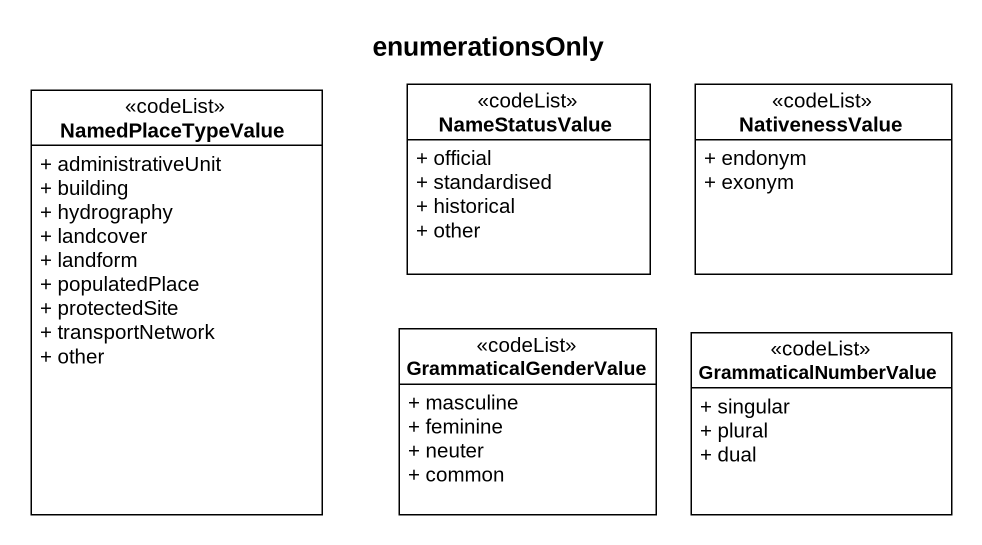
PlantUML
@startuml
title enumerationsOnly
hide circle
hide empty members
skinparam classAttributeIconSize 0
class NamedPlaceTypeValue <<codeList>> {
  + administrativeUnit
  + building
  + hydrography
  + landcover
  + landform
  + populatedPlace
  + protectedSite
  + transportNetwork
  + other
}
class NameStatusValue <<codeList>> {
  + official
  + standardised
  + historical
  + other
}
class NativenessValue <<codeList>> {
  + endonym
  + exonym
}
class GrammaticalGenderValue <<codeList>> {
  + masculine
  + feminine
  + neuter
  + common
}
class GrammaticalNumberValue <<codeList>> {
  + singular
  + plural
  + dual
}
@enduml
